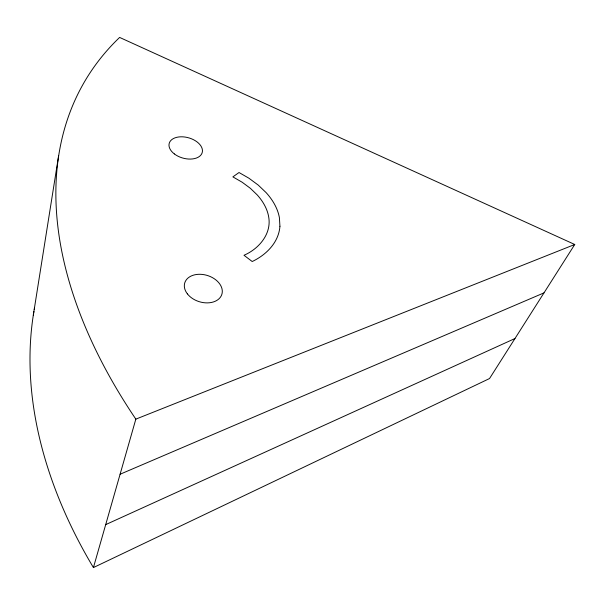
<?xml version="1.0" encoding="UTF-8"?>
<svg xmlns="http://www.w3.org/2000/svg" width="605" height="605" viewBox="0 0 605 605"><rect width="100%" height="100%" fill="white"/><g stroke="black" fill="none" stroke-linecap="round" stroke-linejoin="round"><path stroke-width="0.91" d="M33.305 315.19L58.617 155.735M93.42 567.573L135.838 419.136A562.718 334.459 31.4 0 1 119.624 37.427L574.75 244.488L489.543 378.533L93.42 567.573A486.435 337.212 34.3 0 1 33.918 311.424M105.693 524.626L514.968 338.528M120.093 474.237L543.986 292.88M135.838 419.136L574.75 244.488M34.243 309.556A486.435 337.212 34.3 0 1 34.576 307.695M279.926 226.278C278.776 242.416 266.208 254.932 252.209 261.519L243.989 255.28C258.804 248.905 271.766 233.931 268.68 216.908A63.759 41.722 16.7 0 0 257.216 194.916L250.326 188.284L242.151 182.226L232.88 176.879L239.02 172.516L248.912 178.21L258.237 185.092L266.124 192.632A73.001 47.75 16.8 0 1 279.404 217.702L279.926 226.278M187.368 293.856A19.413 13.718 17.1 0 0 220.212 297.471A19.413 13.718 17.1 0 0 202.357 274.436A19.413 13.718 17.1 0 0 187.368 293.856M174.331 153.92A17.129 10.535 15.6 0 0 202.04 153.095A17.129 10.535 15.6 0 0 180.797 136.806A17.129 10.535 15.6 0 0 174.331 153.92"/></g></svg>
